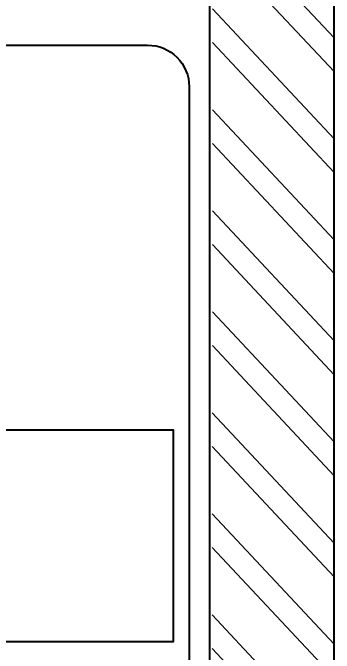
# Model space of a CAD drawing. Header units: feet. Extents: x 7170650 to 7197982, y -5581628 to -5574431.
# Drawn here: x 7188043 to 7188430, y -5576861 to -5576089 of the extents above; entities that cross this region are included whole.
import ezdxf

# ---------------------------------------------------------------- set-up
doc = ezdxf.new("R2010")
doc.units = ezdxf.units.FT
doc.header["$LTSCALE"] = 33
doc.header["$MEASUREMENT"] = 0
doc.layers.add('A-WALL', color=1, linetype='Continuous')
doc.layers.add('PDF_Geometry', color=7, linetype='Continuous')
for name, color, linetype, lineweight in [('LENS-FURNITURE', 13, 'Continuous', 9), ('LENS_DIMENSION', 193, 'Continuous', 0), ('LENS_PARTITION', 21, 'Continuous', 25), ('LN-HATCH', 251, 'Continuous', 0)]:
    doc.layers.add(name, color=color, linetype=linetype, lineweight=lineweight)
doc.styles.get("Standard").update_dxf_attribs({"font": 'GILC____.TTF'})

# ---------------------------------------------------------------- blocks, each defined once
blk = doc.blocks.new('A$C8e6e9e5d')
at = {"layer": 'LN-HATCH'}
h = blk.add_hatch(dxfattribs=at)
h.set_pattern_fill('ANSI32', color=256, scale=222, angle=88.10999999999999)
h.set_pattern_definition([(133.11, (-3282554.536457511, 5460117.465734935), (-60.77608072651567, -56.89314995255626), []), (133.11, (-3282553.242147255, 5460156.68881176), (-60.77608072651567, -56.89314995255626), [])])
h.paths.add_polyline_path([(-9551.607087564655, 296.1675533466041), (-9551.609756934457, 6567.727108501829), (-9697.584292031825, 6562.381510842591), (-9701.607088007033, 297.2065727794543)])
at = {"layer": 'A-WALL'}
for points in [[(-9701.607088007033, 297.2065727794543), (-9701.60980144702, 6672.307828318328)], [(-9551.607088007033, 297.2066366244107), (-9551.609756934457, 6567.727108501829)]]:
    blk.add_lwpolyline(points, dxfattribs=at)
blk = doc.blocks.new('MINGSING')
at = {"layer": 'LENS_PARTITION', "color": 1}
blk.add_lwpolyline([(0, 225.050557859242), (255, 225.050557859242), (255, 575.0505578592417), (0, 575.0505578592417)], close=True, dxfattribs=at)
at = {"insert": (7.55703631043434, 290.8781383554451), "char_height": 25, "width": 317.4808165720382, "attachment_point": 1}
blk.add_mtext('CM2200\\P{\\H0.4x;305mm W x 350mm D x 560mm H}', dxfattribs=at)
blk = doc.blocks.new('MOROTISED TABLE-TRIAL SET 950x600')
at = {"layer": 'PDF_Geometry', "lineweight": 25}
blk.add_lwpolyline([(415.5923622683621, 2.18279e-11), (550.0003704861738, 2.18279e-11, 0.4142524001247118), (599.9958994225599, 50.00260162355697), (599.9958994225599, 899.9973678589085, 0.4142518501714829), (550.0003704861738, 950.0000000000218), (50.00260613718999, 950.0000000000218, 0.4142929195148918), (4.605390131e-07, 899.9973678589085), (4.605390131e-07, 50.00260162355697, 0.414163635492108), (50.00260613718999, 2.18279e-11), (415.5923622683621, 2.18279e-11)], format="xyb", dxfattribs=at)

msp = doc.modelspace()

# ---------------------------------------------------------------- block references
at = {"rotation": 270}
msp.add_blockref('MINGSING', (7187661.804875834, -5576591.762913527), dxfattribs=at)
at = {"layer": 'LENS-FURNITURE', "xscale": -1}
msp.add_blockref('MOROTISED TABLE-TRIAL SET 950x600', (7188255.606004937, -5577077.567056124), dxfattribs=at)
at = {"layer": 'LENS_DIMENSION'}
msp.add_blockref('A$C8e6e9e5d', (7197982.073559273, -5581627.985740245), dxfattribs=at)

doc.saveas('drawing.dxf')
